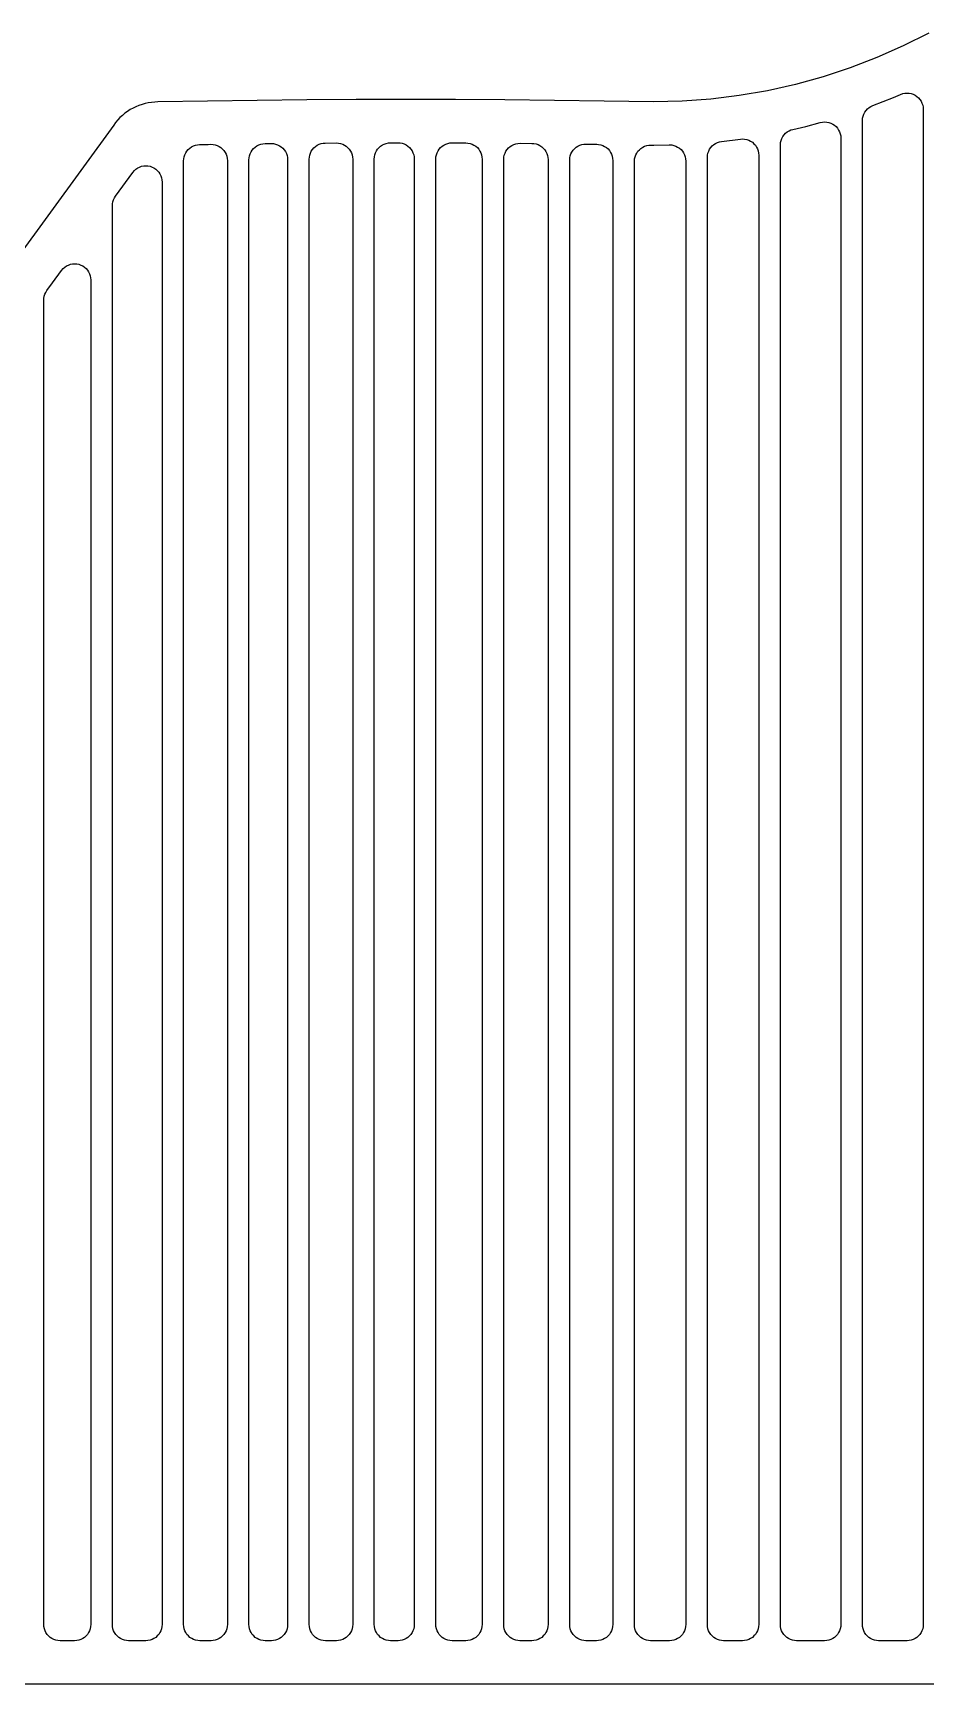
# Model space of a CAD drawing. Header units: metres. Extents: x 0 to 320, y 0 to 256.
# Drawn here: x 80.4 to 163, y 0.3 to 153 of the extents above; entities that cross this region are included whole.
import ezdxf

# ---------------------------------------------------------------- set-up
doc = ezdxf.new("R2010")
doc.units = ezdxf.units.M

msp = doc.modelspace()

# ---------------------------------------------------------------- linework, layer by layer
for p, q in [((163.242, 152.959), (160.875, 151.768)), ((160.875, 151.768), (158.452, 150.693)), ((155.979, 149.74), (153.462, 148.908)), ((158.452, 150.693), (155.979, 149.74)), ((150.908, 148.201), (148.322, 147.621)), ((153.462, 148.908), (150.908, 148.201)), ((91.6376, 146.574), (91.3388, 146.547)), ((91.9374, 146.583), (91.6376, 146.574)), ((96.5223, 146.665), (91.9374, 146.583)), ((101.107, 146.73), (96.5223, 146.665)), ((105.692, 146.775), (101.107, 146.73)), ((110.277, 146.803), (105.692, 146.775)), ((114.862, 146.812), (110.277, 146.803)), ((119.447, 146.803), (114.862, 146.812)), ((124.032, 146.775), (119.447, 146.803)), ((128.617, 146.73), (124.032, 146.775)), ((133.202, 146.665), (128.617, 146.73)), ((137.787, 146.583), (133.202, 146.665)), ((140.437, 146.648), (137.787, 146.583)), ((143.08, 146.843), (140.437, 146.648)), ((145.71, 147.167), (143.08, 146.843)), ((148.322, 147.621), (145.71, 147.167)), ((158.067, 146.258), (159.983, 146.997)), ((159.983, 146.997), (160.621, 147.28)), ((160.621, 147.28), (160.841, 147.357)), ((160.841, 147.357), (161.033, 147.395)), ((161.033, 147.395), (161.229, 147.408)), ((161.229, 147.408), (161.425, 147.395)), ((161.425, 147.395), (161.617, 147.357)), ((161.617, 147.357), (161.803, 147.294)), ((161.803, 147.294), (161.979, 147.207)), ((161.979, 147.207), (162.142, 147.098)), ((162.142, 147.098), (162.29, 146.969)), ((162.29, 146.969), (162.419, 146.821)), ((162.419, 146.821), (162.528, 146.658)), ((162.528, 146.658), (162.615, 146.482)), ((88.4212, 145.138), (88.2143, 144.92)), ((88.6406, 145.342), (88.4212, 145.138)), ((88.872, 145.533), (88.6406, 145.342)), ((89.1143, 145.71), (88.872, 145.533)), ((89.3668, 145.872), (89.1143, 145.71)), ((89.6286, 146.018), (89.3668, 145.872)), ((89.8987, 146.148), (89.6286, 146.018)), ((90.1761, 146.262), (89.8987, 146.148)), ((90.4599, 146.36), (90.1761, 146.262)), ((90.7489, 146.44), (90.4599, 146.36)), ((91.0423, 146.502), (90.7489, 146.44)), ((91.3388, 146.547), (91.0423, 146.502)), ((157.107, 144.858), (157.125, 145.09)), ((157.125, 145.09), (157.168, 145.282)), ((157.168, 145.282), (157.236, 145.466)), ((157.236, 145.466), (157.327, 145.64)), ((157.327, 145.64), (157.44, 145.8)), ((157.44, 145.8), (157.573, 145.945)), ((157.573, 145.945), (157.723, 146.07)), ((157.723, 146.07), (157.889, 146.175)), ((157.889, 146.175), (158.067, 146.258)), ((162.615, 146.482), (162.678, 146.297)), ((162.678, 146.297), (162.716, 146.104)), ((162.716, 146.104), (162.729, 145.908)), ((162.729, 145.908), (162.729, 5.79999)), ((87.8416, 144.451), (78.9337, 132.204)), ((88.0209, 144.691), (87.8416, 144.451)), ((88.2143, 144.92), (88.0209, 144.691)), ((149.744, 143.39), (149.859, 143.548)), ((149.859, 143.548), (149.995, 143.691)), ((149.995, 143.691), (150.147, 143.814)), ((150.147, 143.814), (150.315, 143.916)), ((150.315, 143.916), (150.494, 143.996)), ((150.494, 143.996), (150.682, 144.051)), ((150.682, 144.051), (151.88, 144.32)), ((151.88, 144.32), (153.207, 144.687)), ((153.207, 144.687), (153.411, 144.729)), ((153.411, 144.729), (153.607, 144.741)), ((153.607, 144.741), (153.803, 144.729)), ((153.803, 144.729), (153.995, 144.69)), ((153.995, 144.69), (154.181, 144.627)), ((154.181, 144.627), (154.357, 144.54)), ((154.357, 144.54), (154.52, 144.431)), ((154.52, 144.431), (154.668, 144.302)), ((154.668, 144.302), (154.797, 144.155)), ((154.797, 144.155), (154.906, 143.991)), ((154.906, 143.991), (154.993, 143.815)), ((154.993, 143.815), (155.056, 143.63)), ((155.056, 143.63), (155.094, 143.437)), ((157.107, 5.79999), (157.107, 144.858)), ((94.4987, 141.878), (94.6047, 142.043)), ((94.6047, 142.043), (94.7314, 142.193)), ((94.7314, 142.193), (94.8766, 142.325)), ((94.8766, 142.325), (95.0377, 142.437)), ((95.0377, 142.437), (95.2121, 142.527)), ((95.2121, 142.527), (95.3967, 142.593)), ((95.3967, 142.593), (95.5885, 142.635)), ((95.5885, 142.635), (95.784, 142.652)), ((95.784, 142.652), (96.5873, 142.666)), ((96.5873, 142.666), (96.832, 142.669)), ((96.832, 142.669), (97.0488, 142.657)), ((97.0488, 142.657), (97.2412, 142.618)), ((97.2412, 142.618), (97.427, 142.555)), ((97.427, 142.555), (97.603, 142.469)), ((97.603, 142.469), (97.7661, 142.36)), ((97.7661, 142.36), (97.9137, 142.23)), ((97.9137, 142.23), (98.043, 142.083)), ((98.043, 142.083), (98.152, 141.92)), ((100.462, 141.797), (100.547, 141.974)), ((100.547, 141.974), (100.654, 142.138)), ((100.654, 142.138), (100.782, 142.287)), ((100.782, 142.287), (100.928, 142.418)), ((100.928, 142.418), (101.09, 142.528)), ((101.09, 142.528), (101.265, 142.617)), ((101.265, 142.617), (101.45, 142.682)), ((101.45, 142.682), (101.642, 142.722)), ((101.642, 142.722), (101.838, 142.737)), ((101.838, 142.737), (102.412, 142.742)), ((102.412, 142.742), (102.623, 142.73)), ((102.623, 142.73), (102.815, 142.691)), ((102.815, 142.691), (103.001, 142.628)), ((103.001, 142.628), (103.177, 142.542)), ((103.177, 142.542), (103.34, 142.433)), ((103.34, 142.433), (103.488, 142.303)), ((103.488, 142.303), (103.617, 142.156)), ((103.617, 142.156), (103.726, 141.993)), ((103.726, 141.993), (103.813, 141.817)), ((106.038, 141.852), (106.123, 142.028)), ((106.123, 142.028), (106.231, 142.192)), ((106.231, 142.192), (106.36, 142.34)), ((106.36, 142.34), (106.507, 142.47)), ((106.507, 142.47), (106.669, 142.58)), ((106.669, 142.58), (106.845, 142.668)), ((106.845, 142.668), (107.03, 142.732)), ((107.03, 142.732), (107.222, 142.772)), ((107.222, 142.772), (107.418, 142.786)), ((107.418, 142.786), (108.439, 142.792)), ((108.439, 142.792), (108.644, 142.779)), ((108.644, 142.779), (108.836, 142.741)), ((108.836, 142.741), (109.022, 142.678)), ((109.022, 142.678), (109.198, 142.591)), ((109.198, 142.591), (109.361, 142.482)), ((109.361, 142.482), (109.509, 142.353)), ((109.509, 142.353), (109.638, 142.205)), ((109.638, 142.205), (109.747, 142.042)), ((109.747, 142.042), (109.834, 141.866)), ((112.061, 141.881), (112.147, 142.057)), ((112.147, 142.057), (112.256, 142.22)), ((112.256, 142.22), (112.385, 142.368)), ((112.385, 142.368), (112.533, 142.498)), ((112.533, 142.498), (112.695, 142.607)), ((112.695, 142.607), (112.871, 142.694)), ((112.871, 142.694), (113.057, 142.757)), ((113.057, 142.757), (113.249, 142.796)), ((113.249, 142.796), (113.445, 142.809)), ((113.445, 142.809), (114.139, 142.811)), ((114.139, 142.811), (114.338, 142.798)), ((114.338, 142.798), (114.53, 142.76)), ((114.53, 142.76), (114.716, 142.697)), ((114.716, 142.697), (114.892, 142.61)), ((114.892, 142.61), (115.055, 142.501)), ((115.055, 142.501), (115.203, 142.371)), ((115.203, 142.371), (115.332, 142.224)), ((115.332, 142.224), (115.441, 142.061)), ((115.441, 142.061), (115.528, 141.885)), ((117.757, 141.88), (117.844, 142.056)), ((117.844, 142.056), (117.954, 142.219)), ((117.954, 142.219), (118.083, 142.366)), ((118.083, 142.366), (118.231, 142.495)), ((118.231, 142.495), (118.395, 142.604)), ((118.395, 142.604), (118.571, 142.691)), ((118.571, 142.691), (118.757, 142.753)), ((118.757, 142.753), (118.949, 142.791)), ((118.949, 142.791), (119.145, 142.804)), ((119.145, 142.804), (119.429, 142.803)), ((119.429, 142.803), (120.429, 142.797)), ((120.429, 142.797), (120.616, 142.784)), ((120.616, 142.784), (120.808, 142.746)), ((120.808, 142.746), (120.994, 142.683)), ((120.994, 142.683), (121.17, 142.596)), ((121.17, 142.596), (121.333, 142.487)), ((121.333, 142.487), (121.481, 142.358)), ((121.481, 142.358), (121.61, 142.21)), ((121.61, 142.21), (121.719, 142.047)), ((121.719, 142.047), (121.806, 141.871)), ((124.04, 141.849), (124.129, 142.024)), ((124.129, 142.024), (124.239, 142.186)), ((124.239, 142.186), (124.37, 142.333)), ((124.37, 142.333), (124.519, 142.46)), ((124.519, 142.46), (124.683, 142.568)), ((124.683, 142.568), (124.86, 142.653)), ((124.86, 142.653), (125.046, 142.714)), ((125.046, 142.714), (125.239, 142.75)), ((125.239, 142.75), (125.435, 142.761)), ((125.435, 142.761), (126.537, 142.75)), ((126.537, 142.75), (126.718, 142.737)), ((126.718, 142.737), (126.91, 142.699)), ((126.91, 142.699), (127.096, 142.636)), ((127.096, 142.636), (127.272, 142.549)), ((127.272, 142.549), (127.435, 142.44)), ((127.435, 142.44), (127.583, 142.311)), ((127.583, 142.311), (127.712, 142.163)), ((127.712, 142.163), (127.821, 142)), ((127.821, 142), (127.908, 141.824)), ((130.234, 141.957), (130.345, 142.118)), ((130.345, 142.118), (130.476, 142.264)), ((130.476, 142.264), (130.626, 142.391)), ((130.626, 142.391), (130.79, 142.498)), ((130.79, 142.498), (130.967, 142.582)), ((130.967, 142.582), (131.154, 142.643)), ((131.154, 142.643), (131.347, 142.678)), ((131.347, 142.678), (131.543, 142.688)), ((131.543, 142.688), (132.529, 142.674)), ((132.529, 142.674), (132.704, 142.662)), ((132.704, 142.662), (132.896, 142.624)), ((132.896, 142.624), (133.082, 142.56)), ((133.082, 142.56), (133.258, 142.474)), ((133.258, 142.474), (133.421, 142.365)), ((133.421, 142.365), (133.569, 142.235)), ((133.569, 142.235), (133.698, 142.088)), ((133.698, 142.088), (133.807, 141.925)), ((136.223, 141.86), (136.335, 142.021)), ((136.335, 142.021), (136.467, 142.167)), ((136.467, 142.167), (136.616, 142.293)), ((136.616, 142.293), (136.781, 142.399)), ((136.781, 142.399), (136.959, 142.483)), ((136.959, 142.483), (137.146, 142.543)), ((137.146, 142.543), (137.339, 142.577)), ((137.339, 142.577), (137.535, 142.587)), ((137.535, 142.587), (137.8, 142.582)), ((137.8, 142.582), (139.225, 142.617)), ((139.225, 142.617), (139.458, 142.605)), ((139.458, 142.605), (139.65, 142.566)), ((139.65, 142.566), (139.836, 142.503)), ((139.836, 142.503), (140.012, 142.417)), ((140.012, 142.417), (140.175, 142.307)), ((140.175, 142.307), (140.323, 142.178)), ((140.323, 142.178), (140.452, 142.031)), ((140.452, 142.031), (140.561, 141.867)), ((142.816, 141.847), (142.881, 142.032)), ((142.881, 142.032), (142.969, 142.208)), ((142.969, 142.208), (143.079, 142.37)), ((143.079, 142.37), (143.21, 142.516)), ((143.21, 142.516), (143.359, 142.645)), ((143.359, 142.645), (143.523, 142.752)), ((143.523, 142.752), (143.699, 142.838)), ((143.699, 142.838), (143.886, 142.899)), ((143.886, 142.899), (144.078, 142.936)), ((144.078, 142.936), (145.827, 143.152)), ((145.827, 143.152), (146.011, 143.163)), ((146.011, 143.163), (146.207, 143.15)), ((146.207, 143.15), (146.399, 143.112)), ((146.399, 143.112), (146.585, 143.049)), ((146.585, 143.049), (146.761, 142.962)), ((146.761, 142.962), (146.924, 142.853)), ((146.924, 142.853), (147.072, 142.723)), ((147.072, 142.723), (147.201, 142.576)), ((147.201, 142.576), (147.31, 142.413)), ((147.31, 142.413), (147.397, 142.237)), ((147.397, 142.237), (147.46, 142.051)), ((147.46, 142.051), (147.498, 141.859)), ((149.511, 142.587), (149.533, 142.844)), ((149.511, 5.79999), (149.511, 142.587)), ((149.533, 142.844), (149.579, 143.035)), ((149.579, 143.035), (149.65, 143.218)), ((149.65, 143.218), (149.744, 143.39)), ((155.094, 143.437), (155.107, 143.241)), ((155.107, 143.241), (155.107, 5.79999)), ((89.8978, 140.373), (90.061, 140.482)), ((90.061, 140.482), (90.237, 140.569)), ((90.237, 140.569), (90.4228, 140.632)), ((90.4228, 140.632), (90.6152, 140.67)), ((90.6152, 140.67), (90.811, 140.683)), ((90.811, 140.683), (91.0068, 140.67)), ((91.0068, 140.67), (91.1992, 140.632)), ((91.1992, 140.632), (91.385, 140.569)), ((91.385, 140.569), (91.561, 140.482)), ((91.561, 140.482), (91.7241, 140.373)), ((94.311, 141.152), (94.3205, 141.321)), ((94.311, 5.79999), (94.311, 141.152)), ((94.3205, 141.321), (94.3553, 141.514)), ((94.3553, 141.514), (94.4151, 141.701)), ((94.4151, 141.701), (94.4987, 141.878)), ((98.152, 141.92), (98.2388, 141.744)), ((98.2388, 141.744), (98.3019, 141.558)), ((98.3019, 141.558), (98.3402, 141.365)), ((98.3402, 141.365), (98.353, 141.17)), ((98.353, 141.17), (98.353, 5.79999)), ((100.353, 141.237), (100.364, 141.418)), ((100.353, 5.79999), (100.353, 141.237)), ((100.364, 141.418), (100.4, 141.611)), ((100.4, 141.611), (100.462, 141.797)), ((103.813, 141.817), (103.876, 141.631)), ((103.876, 141.631), (103.914, 141.438)), ((103.914, 141.438), (103.927, 141.243)), ((103.927, 141.243), (103.927, 5.79999)), ((105.927, 141.286), (105.939, 141.473)), ((105.927, 5.79999), (105.927, 141.286)), ((105.939, 141.473), (105.976, 141.665)), ((105.976, 141.665), (106.038, 141.852)), ((109.834, 141.866), (109.897, 141.68)), ((109.897, 141.68), (109.935, 141.488)), ((109.935, 141.488), (109.948, 141.292)), ((109.948, 141.292), (109.948, 5.79999)), ((111.948, 141.309), (111.96, 141.502)), ((111.948, 5.79999), (111.948, 141.309)), ((111.96, 141.502), (111.998, 141.695)), ((111.998, 141.695), (112.061, 141.881)), ((115.528, 141.885), (115.591, 141.699)), ((115.591, 141.699), (115.629, 141.507)), ((115.629, 141.507), (115.642, 141.311)), ((115.642, 141.311), (115.642, 5.79999)), ((117.642, 141.304), (117.655, 141.502)), ((117.642, 5.79999), (117.642, 141.304)), ((117.655, 141.502), (117.694, 141.695)), ((117.694, 141.695), (117.757, 141.88)), ((121.806, 141.871), (121.869, 141.685)), ((121.869, 141.685), (121.907, 141.493)), ((121.907, 141.493), (121.92, 141.297)), ((121.92, 141.297), (121.92, 5.79999)), ((123.92, 141.261), (123.935, 141.472)), ((123.92, 5.79999), (123.92, 141.261)), ((123.935, 141.472), (123.975, 141.664)), ((123.975, 141.664), (124.04, 141.849)), ((127.908, 141.824), (127.971, 141.639)), ((127.971, 141.639), (128.009, 141.446)), ((128.009, 141.446), (128.022, 141.25)), ((128.022, 141.25), (128.022, 5.79999)), ((130.022, 141.188), (130.038, 141.405)), ((130.022, 5.79999), (130.022, 141.188)), ((130.038, 141.405), (130.079, 141.597)), ((130.079, 141.597), (130.144, 141.782)), ((130.144, 141.782), (130.234, 141.957)), ((133.807, 141.925), (133.894, 141.749)), ((133.894, 141.749), (133.957, 141.563)), ((133.957, 141.563), (133.995, 141.37)), ((133.995, 141.37), (134.008, 141.175)), ((134.008, 141.175), (134.008, 5.79999)), ((136.008, 141.087), (136.025, 141.31)), ((136.008, 5.79999), (136.008, 141.087)), ((136.025, 141.31), (136.066, 141.501)), ((136.066, 141.501), (136.133, 141.686)), ((136.133, 141.686), (136.223, 141.86)), ((140.561, 141.867), (140.648, 141.691)), ((140.648, 141.691), (140.711, 141.506)), ((140.711, 141.506), (140.749, 141.313)), ((140.749, 141.313), (140.762, 141.117)), ((140.762, 141.117), (140.762, 5.79999)), ((142.762, 141.447), (142.776, 141.655)), ((142.762, 5.79999), (142.762, 141.447)), ((142.776, 141.655), (142.816, 141.847)), ((147.498, 141.859), (147.511, 141.663)), ((147.511, 141.663), (147.511, 5.79999)), ((88.0069, 137.878), (89.5979, 140.065)), ((89.5979, 140.065), (89.7503, 140.244)), ((89.7503, 140.244), (89.8978, 140.373)), ((91.7241, 140.373), (91.8716, 140.244)), ((91.8716, 140.244), (92.001, 140.096)), ((92.001, 140.096), (92.11, 139.933)), ((92.11, 139.933), (92.1968, 139.757)), ((92.1968, 139.757), (92.2599, 139.571)), ((92.2599, 139.571), (92.2982, 139.379)), ((92.2982, 139.379), (92.311, 139.183)), ((92.311, 139.183), (92.311, 5.79999)), ((87.7616, 137.347), (87.8199, 137.534)), ((87.8199, 137.534), (87.9021, 137.712)), ((87.9021, 137.712), (88.0069, 137.878)), ((87.72, 136.996), (87.7283, 137.153)), ((87.72, 5.79999), (87.72, 136.996)), ((87.7283, 137.153), (87.7616, 137.347)), ((83.1593, 131.182), (83.3068, 131.312)), ((83.3068, 131.312), (83.47, 131.421)), ((83.47, 131.421), (83.646, 131.507)), ((83.646, 131.507), (83.8318, 131.571)), ((83.8318, 131.571), (84.0242, 131.609)), ((84.0242, 131.609), (84.22, 131.622)), ((84.22, 131.622), (84.4158, 131.609)), ((84.4158, 131.609), (84.6082, 131.571)), ((84.6082, 131.571), (84.794, 131.507)), ((84.794, 131.507), (84.97, 131.421)), ((84.97, 131.421), (85.1331, 131.312)), ((85.1331, 131.312), (85.2806, 131.182)), ((81.6584, 129.144), (82.1727, 129.857)), ((82.1727, 129.857), (83.0069, 131.004)), ((83.0069, 131.004), (83.1593, 131.182)), ((85.2806, 131.182), (85.41, 131.035)), ((85.41, 131.035), (85.519, 130.872)), ((85.519, 130.872), (85.6058, 130.696)), ((85.6058, 130.696), (85.6689, 130.51)), ((85.6689, 130.51), (85.7072, 130.317)), ((85.7072, 130.317), (85.72, 130.122)), ((85.72, 130.122), (85.72, 5.79999)), ((81.375, 128.267), (81.3827, 128.418)), ((81.375, 5.79999), (81.375, 128.267)), ((81.3827, 128.418), (81.4153, 128.612)), ((81.4153, 128.612), (81.4728, 128.799)), ((81.4728, 128.799), (81.5543, 128.978)), ((81.5543, 128.978), (81.6584, 129.144)), ((81.3878, 5.6042), (81.375, 5.79999)), ((81.4261, 5.41176), (81.3878, 5.6042)), ((81.4892, 5.22597), (81.4261, 5.41176)), ((81.576, 5.04999), (81.4892, 5.22597)), ((81.685, 4.88684), (81.576, 5.04999)), ((81.8143, 4.73933), (81.685, 4.88684)), ((81.9619, 4.60995), (81.8143, 4.73933)), ((82.125, 4.50095), (81.9619, 4.60995)), ((85.1331, 4.60995), (84.97, 4.50095)), ((85.2806, 4.73933), (85.1331, 4.60995)), ((85.41, 4.88684), (85.2806, 4.73933)), ((85.519, 5.04999), (85.41, 4.88684)), ((85.6058, 5.22597), (85.519, 5.04999)), ((85.6689, 5.41176), (85.6058, 5.22597)), ((85.7072, 5.6042), (85.6689, 5.41176)), ((85.72, 5.79999), (85.7072, 5.6042)), ((87.7328, 5.6042), (87.72, 5.79999)), ((87.7711, 5.41176), (87.7328, 5.6042)), ((87.8342, 5.22597), (87.7711, 5.41176)), ((87.9209, 5.04999), (87.8342, 5.22597)), ((88.03, 4.88684), (87.9209, 5.04999)), ((88.1593, 4.73933), (88.03, 4.88684)), ((88.3068, 4.60995), (88.1593, 4.73933)), ((88.47, 4.50095), (88.3068, 4.60995)), ((91.7241, 4.60995), (91.561, 4.50095)), ((91.8716, 4.73933), (91.7241, 4.60995)), ((92.001, 4.88684), (91.8716, 4.73933)), ((92.11, 5.04999), (92.001, 4.88684)), ((92.1968, 5.22597), (92.11, 5.04999)), ((92.2599, 5.41176), (92.1968, 5.22597)), ((92.2982, 5.6042), (92.2599, 5.41176)), ((92.311, 5.79999), (92.2982, 5.6042)), ((94.3238, 5.6042), (94.311, 5.79999)), ((94.3621, 5.41176), (94.3238, 5.6042)), ((94.4252, 5.22597), (94.3621, 5.41176)), ((94.5119, 5.04999), (94.4252, 5.22597)), ((94.621, 4.88684), (94.5119, 5.04999)), ((94.7503, 4.73933), (94.621, 4.88684)), ((94.8978, 4.60995), (94.7503, 4.73933)), ((95.061, 4.50095), (94.8978, 4.60995)), ((97.7661, 4.60995), (97.603, 4.50095)), ((97.9137, 4.73933), (97.7661, 4.60995)), ((98.043, 4.88684), (97.9137, 4.73933)), ((98.152, 5.04999), (98.043, 4.88684)), ((98.2388, 5.22597), (98.152, 5.04999)), ((98.3019, 5.41176), (98.2388, 5.22597)), ((98.3402, 5.6042), (98.3019, 5.41176)), ((98.353, 5.79999), (98.3402, 5.6042)), ((100.366, 5.6042), (100.353, 5.79999)), ((100.404, 5.41176), (100.366, 5.6042)), ((100.467, 5.22597), (100.404, 5.41176)), ((100.554, 5.04999), (100.467, 5.22597)), ((100.663, 4.88684), (100.554, 5.04999)), ((100.792, 4.73933), (100.663, 4.88684)), ((100.94, 4.60995), (100.792, 4.73933)), ((101.103, 4.50095), (100.94, 4.60995)), ((103.34, 4.60995), (103.177, 4.50095)), ((103.488, 4.73933), (103.34, 4.60995)), ((103.617, 4.88684), (103.488, 4.73933)), ((103.726, 5.04999), (103.617, 4.88684)), ((103.813, 5.22597), (103.726, 5.04999)), ((103.876, 5.41176), (103.813, 5.22597)), ((103.914, 5.6042), (103.876, 5.41176)), ((103.927, 5.79999), (103.914, 5.6042)), ((105.94, 5.6042), (105.927, 5.79999)), ((105.978, 5.41176), (105.94, 5.6042)), ((106.041, 5.22597), (105.978, 5.41176)), ((106.128, 5.04999), (106.041, 5.22597)), ((106.237, 4.88684), (106.128, 5.04999)), ((106.366, 4.73933), (106.237, 4.88684)), ((106.514, 4.60995), (106.366, 4.73933)), ((106.677, 4.50095), (106.514, 4.60995)), ((109.361, 4.60995), (109.198, 4.50095)), ((109.509, 4.73933), (109.361, 4.60995)), ((109.638, 4.88684), (109.509, 4.73933)), ((109.747, 5.04999), (109.638, 4.88684)), ((109.834, 5.22597), (109.747, 5.04999)), ((109.897, 5.41176), (109.834, 5.22597)), ((109.935, 5.6042), (109.897, 5.41176)), ((109.948, 5.79999), (109.935, 5.6042)), ((111.961, 5.6042), (111.948, 5.79999)), ((111.999, 5.41176), (111.961, 5.6042)), ((112.062, 5.22597), (111.999, 5.41176)), ((112.149, 5.04999), (112.062, 5.22597)), ((112.258, 4.88684), (112.149, 5.04999)), ((112.387, 4.73933), (112.258, 4.88684)), ((112.535, 4.60995), (112.387, 4.73933)), ((112.698, 4.50095), (112.535, 4.60995)), ((115.055, 4.60995), (114.892, 4.50095)), ((115.203, 4.73933), (115.055, 4.60995)), ((115.332, 4.88684), (115.203, 4.73933)), ((115.441, 5.04999), (115.332, 4.88684)), ((115.528, 5.22597), (115.441, 5.04999)), ((115.591, 5.41176), (115.528, 5.22597)), ((115.629, 5.6042), (115.591, 5.41176)), ((115.642, 5.79999), (115.629, 5.6042)), ((117.655, 5.6042), (117.642, 5.79999)), ((117.693, 5.41176), (117.655, 5.6042)), ((117.756, 5.22597), (117.693, 5.41176)), ((117.843, 5.04999), (117.756, 5.22597)), ((117.952, 4.88684), (117.843, 5.04999)), ((118.081, 4.73933), (117.952, 4.88684)), ((118.229, 4.60995), (118.081, 4.73933)), ((118.392, 4.50095), (118.229, 4.60995)), ((121.333, 4.60995), (121.17, 4.50095)), ((121.481, 4.73933), (121.333, 4.60995)), ((121.61, 4.88684), (121.481, 4.73933)), ((121.719, 5.04999), (121.61, 4.88684)), ((121.806, 5.22597), (121.719, 5.04999)), ((121.869, 5.41176), (121.806, 5.22597)), ((121.907, 5.6042), (121.869, 5.41176)), ((121.92, 5.79999), (121.907, 5.6042)), ((123.933, 5.6042), (123.92, 5.79999)), ((123.971, 5.41176), (123.933, 5.6042)), ((124.034, 5.22597), (123.971, 5.41176)), ((124.121, 5.04999), (124.034, 5.22597)), ((124.23, 4.88684), (124.121, 5.04999)), ((124.359, 4.73933), (124.23, 4.88684)), ((124.507, 4.60995), (124.359, 4.73933)), ((124.67, 4.50095), (124.507, 4.60995)), ((127.435, 4.60995), (127.272, 4.50095)), ((127.583, 4.73933), (127.435, 4.60995)), ((127.712, 4.88684), (127.583, 4.73933)), ((127.821, 5.04999), (127.712, 4.88684)), ((127.908, 5.22597), (127.821, 5.04999)), ((127.971, 5.41176), (127.908, 5.22597)), ((128.009, 5.6042), (127.971, 5.41176)), ((128.022, 5.79999), (128.009, 5.6042)), ((130.035, 5.6042), (130.022, 5.79999)), ((130.073, 5.41176), (130.035, 5.6042)), ((130.136, 5.22597), (130.073, 5.41176)), ((130.223, 5.04999), (130.136, 5.22597)), ((130.332, 4.88684), (130.223, 5.04999)), ((130.461, 4.73933), (130.332, 4.88684)), ((130.609, 4.60995), (130.461, 4.73933)), ((130.772, 4.50095), (130.609, 4.60995)), ((133.421, 4.60995), (133.258, 4.50095)), ((133.569, 4.73933), (133.421, 4.60995)), ((133.698, 4.88684), (133.569, 4.73933)), ((133.807, 5.04999), (133.698, 4.88684)), ((133.894, 5.22597), (133.807, 5.04999)), ((133.957, 5.41176), (133.894, 5.22597)), ((133.995, 5.6042), (133.957, 5.41176)), ((134.008, 5.79999), (133.995, 5.6042)), ((136.021, 5.6042), (136.008, 5.79999)), ((136.059, 5.41176), (136.021, 5.6042)), ((136.122, 5.22597), (136.059, 5.41176)), ((136.209, 5.04999), (136.122, 5.22597)), ((136.318, 4.88684), (136.209, 5.04999)), ((136.447, 4.73933), (136.318, 4.88684)), ((136.595, 4.60995), (136.447, 4.73933)), ((136.758, 4.50095), (136.595, 4.60995)), ((140.175, 4.60995), (140.012, 4.50095)), ((140.323, 4.73933), (140.175, 4.60995)), ((140.452, 4.88684), (140.323, 4.73933)), ((140.561, 5.04999), (140.452, 4.88684)), ((140.648, 5.22597), (140.561, 5.04999)), ((140.711, 5.41176), (140.648, 5.22597)), ((140.749, 5.6042), (140.711, 5.41176)), ((140.762, 5.79999), (140.749, 5.6042)), ((142.775, 5.6042), (142.762, 5.79999)), ((142.813, 5.41176), (142.775, 5.6042)), ((142.876, 5.22597), (142.813, 5.41176)), ((142.963, 5.04999), (142.876, 5.22597)), ((143.072, 4.88684), (142.963, 5.04999)), ((143.201, 4.73933), (143.072, 4.88684)), ((143.349, 4.60995), (143.201, 4.73933)), ((143.512, 4.50095), (143.349, 4.60995)), ((146.924, 4.60995), (146.761, 4.50095)), ((147.072, 4.73933), (146.924, 4.60995)), ((147.201, 4.88684), (147.072, 4.73933)), ((147.31, 5.04999), (147.201, 4.88684)), ((147.397, 5.22597), (147.31, 5.04999)), ((147.46, 5.41176), (147.397, 5.22597)), ((147.498, 5.6042), (147.46, 5.41176)), ((147.511, 5.79999), (147.498, 5.6042)), ((149.524, 5.6042), (149.511, 5.79999)), ((149.562, 5.41176), (149.524, 5.6042)), ((149.625, 5.22597), (149.562, 5.41176)), ((149.712, 5.04999), (149.625, 5.22597)), ((149.821, 4.88684), (149.712, 5.04999)), ((149.95, 4.73933), (149.821, 4.88684)), ((150.098, 4.60995), (149.95, 4.73933)), ((150.261, 4.50095), (150.098, 4.60995)), ((154.52, 4.60995), (154.357, 4.50095)), ((154.668, 4.73933), (154.52, 4.60995)), ((154.797, 4.88684), (154.668, 4.73933)), ((154.906, 5.04999), (154.797, 4.88684)), ((154.993, 5.22597), (154.906, 5.04999)), ((155.056, 5.41176), (154.993, 5.22597)), ((155.094, 5.6042), (155.056, 5.41176)), ((155.107, 5.79999), (155.094, 5.6042)), ((157.12, 5.6042), (157.107, 5.79999)), ((157.158, 5.41176), (157.12, 5.6042)), ((157.221, 5.22597), (157.158, 5.41176)), ((157.308, 5.04999), (157.221, 5.22597)), ((157.417, 4.88684), (157.308, 5.04999)), ((157.546, 4.73933), (157.417, 4.88684)), ((157.694, 4.60995), (157.546, 4.73933)), ((157.857, 4.50095), (157.694, 4.60995)), ((162.142, 4.60995), (161.979, 4.50095)), ((162.29, 4.73933), (162.142, 4.60995)), ((162.419, 4.88684), (162.29, 4.73933)), ((162.528, 5.04999), (162.419, 4.88684)), ((162.615, 5.22597), (162.528, 5.04999)), ((162.678, 5.41176), (162.615, 5.22597)), ((162.716, 5.6042), (162.678, 5.41176)), ((162.729, 5.79999), (162.716, 5.6042)), ((82.301, 4.41417), (82.125, 4.50095)), ((82.4868, 4.3511), (82.301, 4.41417)), ((82.6792, 4.31282), (82.4868, 4.3511)), ((82.875, 4.29999), (82.6792, 4.31282)), ((84.22, 4.29999), (82.875, 4.29999)), ((84.4158, 4.31282), (84.22, 4.29999)), ((84.6082, 4.3511), (84.4158, 4.31282)), ((84.794, 4.41417), (84.6082, 4.3511)), ((84.97, 4.50095), (84.794, 4.41417)), ((88.646, 4.41417), (88.47, 4.50095)), ((88.8318, 4.3511), (88.646, 4.41417)), ((89.0242, 4.31282), (88.8318, 4.3511)), ((89.22, 4.29999), (89.0242, 4.31282)), ((90.811, 4.29999), (89.22, 4.29999)), ((91.0068, 4.31282), (90.811, 4.29999)), ((91.1992, 4.3511), (91.0068, 4.31282)), ((91.385, 4.41417), (91.1992, 4.3511)), ((91.561, 4.50095), (91.385, 4.41417)), ((95.237, 4.41417), (95.061, 4.50095)), ((95.4228, 4.3511), (95.237, 4.41417)), ((95.6152, 4.31282), (95.4228, 4.3511)), ((95.811, 4.29999), (95.6152, 4.31282)), ((96.853, 4.29999), (95.811, 4.29999)), ((97.0488, 4.31282), (96.853, 4.29999)), ((97.2412, 4.3511), (97.0488, 4.31282)), ((97.427, 4.41417), (97.2412, 4.3511)), ((97.603, 4.50095), (97.427, 4.41417)), ((101.279, 4.41417), (101.103, 4.50095)), ((101.465, 4.3511), (101.279, 4.41417)), ((101.657, 4.31282), (101.465, 4.3511)), ((101.853, 4.29999), (101.657, 4.31282)), ((102.427, 4.29999), (101.853, 4.29999)), ((102.623, 4.31282), (102.427, 4.29999)), ((102.815, 4.3511), (102.623, 4.31282)), ((103.001, 4.41417), (102.815, 4.3511)), ((103.177, 4.50095), (103.001, 4.41417)), ((106.853, 4.41417), (106.677, 4.50095)), ((107.039, 4.3511), (106.853, 4.41417)), ((107.231, 4.31282), (107.039, 4.3511)), ((107.427, 4.29999), (107.231, 4.31282)), ((108.448, 4.29999), (107.427, 4.29999)), ((108.644, 4.31282), (108.448, 4.29999)), ((108.836, 4.3511), (108.644, 4.31282)), ((109.022, 4.41417), (108.836, 4.3511)), ((109.198, 4.50095), (109.022, 4.41417)), ((112.874, 4.41417), (112.698, 4.50095)), ((113.06, 4.3511), (112.874, 4.41417)), ((113.252, 4.31282), (113.06, 4.3511)), ((113.448, 4.29999), (113.252, 4.31282)), ((114.142, 4.29999), (113.448, 4.29999)), ((114.338, 4.31282), (114.142, 4.29999)), ((114.53, 4.3511), (114.338, 4.31282)), ((114.716, 4.41417), (114.53, 4.3511)), ((114.892, 4.50095), (114.716, 4.41417)), ((118.568, 4.41417), (118.392, 4.50095)), ((118.754, 4.3511), (118.568, 4.41417)), ((118.946, 4.31282), (118.754, 4.3511)), ((119.142, 4.29999), (118.946, 4.31282)), ((120.42, 4.29999), (119.142, 4.29999)), ((120.616, 4.31282), (120.42, 4.29999)), ((120.808, 4.3511), (120.616, 4.31282)), ((120.994, 4.41417), (120.808, 4.3511)), ((121.17, 4.50095), (120.994, 4.41417)), ((124.846, 4.41417), (124.67, 4.50095)), ((125.032, 4.3511), (124.846, 4.41417)), ((125.224, 4.31282), (125.032, 4.3511)), ((125.42, 4.29999), (125.224, 4.31282)), ((126.522, 4.29999), (125.42, 4.29999)), ((126.718, 4.31282), (126.522, 4.29999)), ((126.91, 4.3511), (126.718, 4.31282)), ((127.096, 4.41417), (126.91, 4.3511)), ((127.272, 4.50095), (127.096, 4.41417)), ((130.948, 4.41417), (130.772, 4.50095)), ((131.134, 4.3511), (130.948, 4.41417)), ((131.326, 4.31282), (131.134, 4.3511)), ((131.522, 4.29999), (131.326, 4.31282)), ((132.508, 4.29999), (131.522, 4.29999)), ((132.704, 4.31282), (132.508, 4.29999)), ((132.896, 4.3511), (132.704, 4.31282)), ((133.082, 4.41417), (132.896, 4.3511)), ((133.258, 4.50095), (133.082, 4.41417)), ((136.934, 4.41417), (136.758, 4.50095)), ((137.12, 4.3511), (136.934, 4.41417)), ((137.312, 4.31282), (137.12, 4.3511)), ((137.508, 4.29999), (137.312, 4.31282)), ((139.262, 4.29999), (137.508, 4.29999)), ((139.458, 4.31282), (139.262, 4.29999)), ((139.65, 4.3511), (139.458, 4.31282)), ((139.836, 4.41417), (139.65, 4.3511)), ((140.012, 4.50095), (139.836, 4.41417)), ((143.688, 4.41417), (143.512, 4.50095)), ((143.874, 4.3511), (143.688, 4.41417)), ((144.066, 4.31282), (143.874, 4.3511)), ((144.262, 4.29999), (144.066, 4.31282)), ((146.011, 4.29999), (144.262, 4.29999)), ((146.207, 4.31282), (146.011, 4.29999)), ((146.399, 4.3511), (146.207, 4.31282)), ((146.585, 4.41417), (146.399, 4.3511)), ((146.761, 4.50095), (146.585, 4.41417)), ((150.437, 4.41417), (150.261, 4.50095)), ((150.623, 4.3511), (150.437, 4.41417)), ((150.815, 4.31282), (150.623, 4.3511)), ((151.011, 4.29999), (150.815, 4.31282)), ((153.607, 4.29999), (151.011, 4.29999)), ((153.803, 4.31282), (153.607, 4.29999)), ((153.995, 4.3511), (153.803, 4.31282)), ((154.181, 4.41417), (153.995, 4.3511)), ((154.357, 4.50095), (154.181, 4.41417)), ((158.033, 4.41417), (157.857, 4.50095)), ((158.219, 4.3511), (158.033, 4.41417)), ((158.411, 4.31282), (158.219, 4.3511)), ((158.607, 4.29999), (158.411, 4.31282)), ((161.229, 4.29999), (158.607, 4.29999)), ((161.425, 4.31282), (161.229, 4.29999)), ((161.617, 4.3511), (161.425, 4.31282)), ((161.803, 4.41417), (161.617, 4.3511)), ((161.979, 4.50095), (161.803, 4.41417)), ((6.25217, 0.29999), (313.504, 0.29999))]:
    msp.add_line(p, q)

doc.saveas('drawing.dxf')
